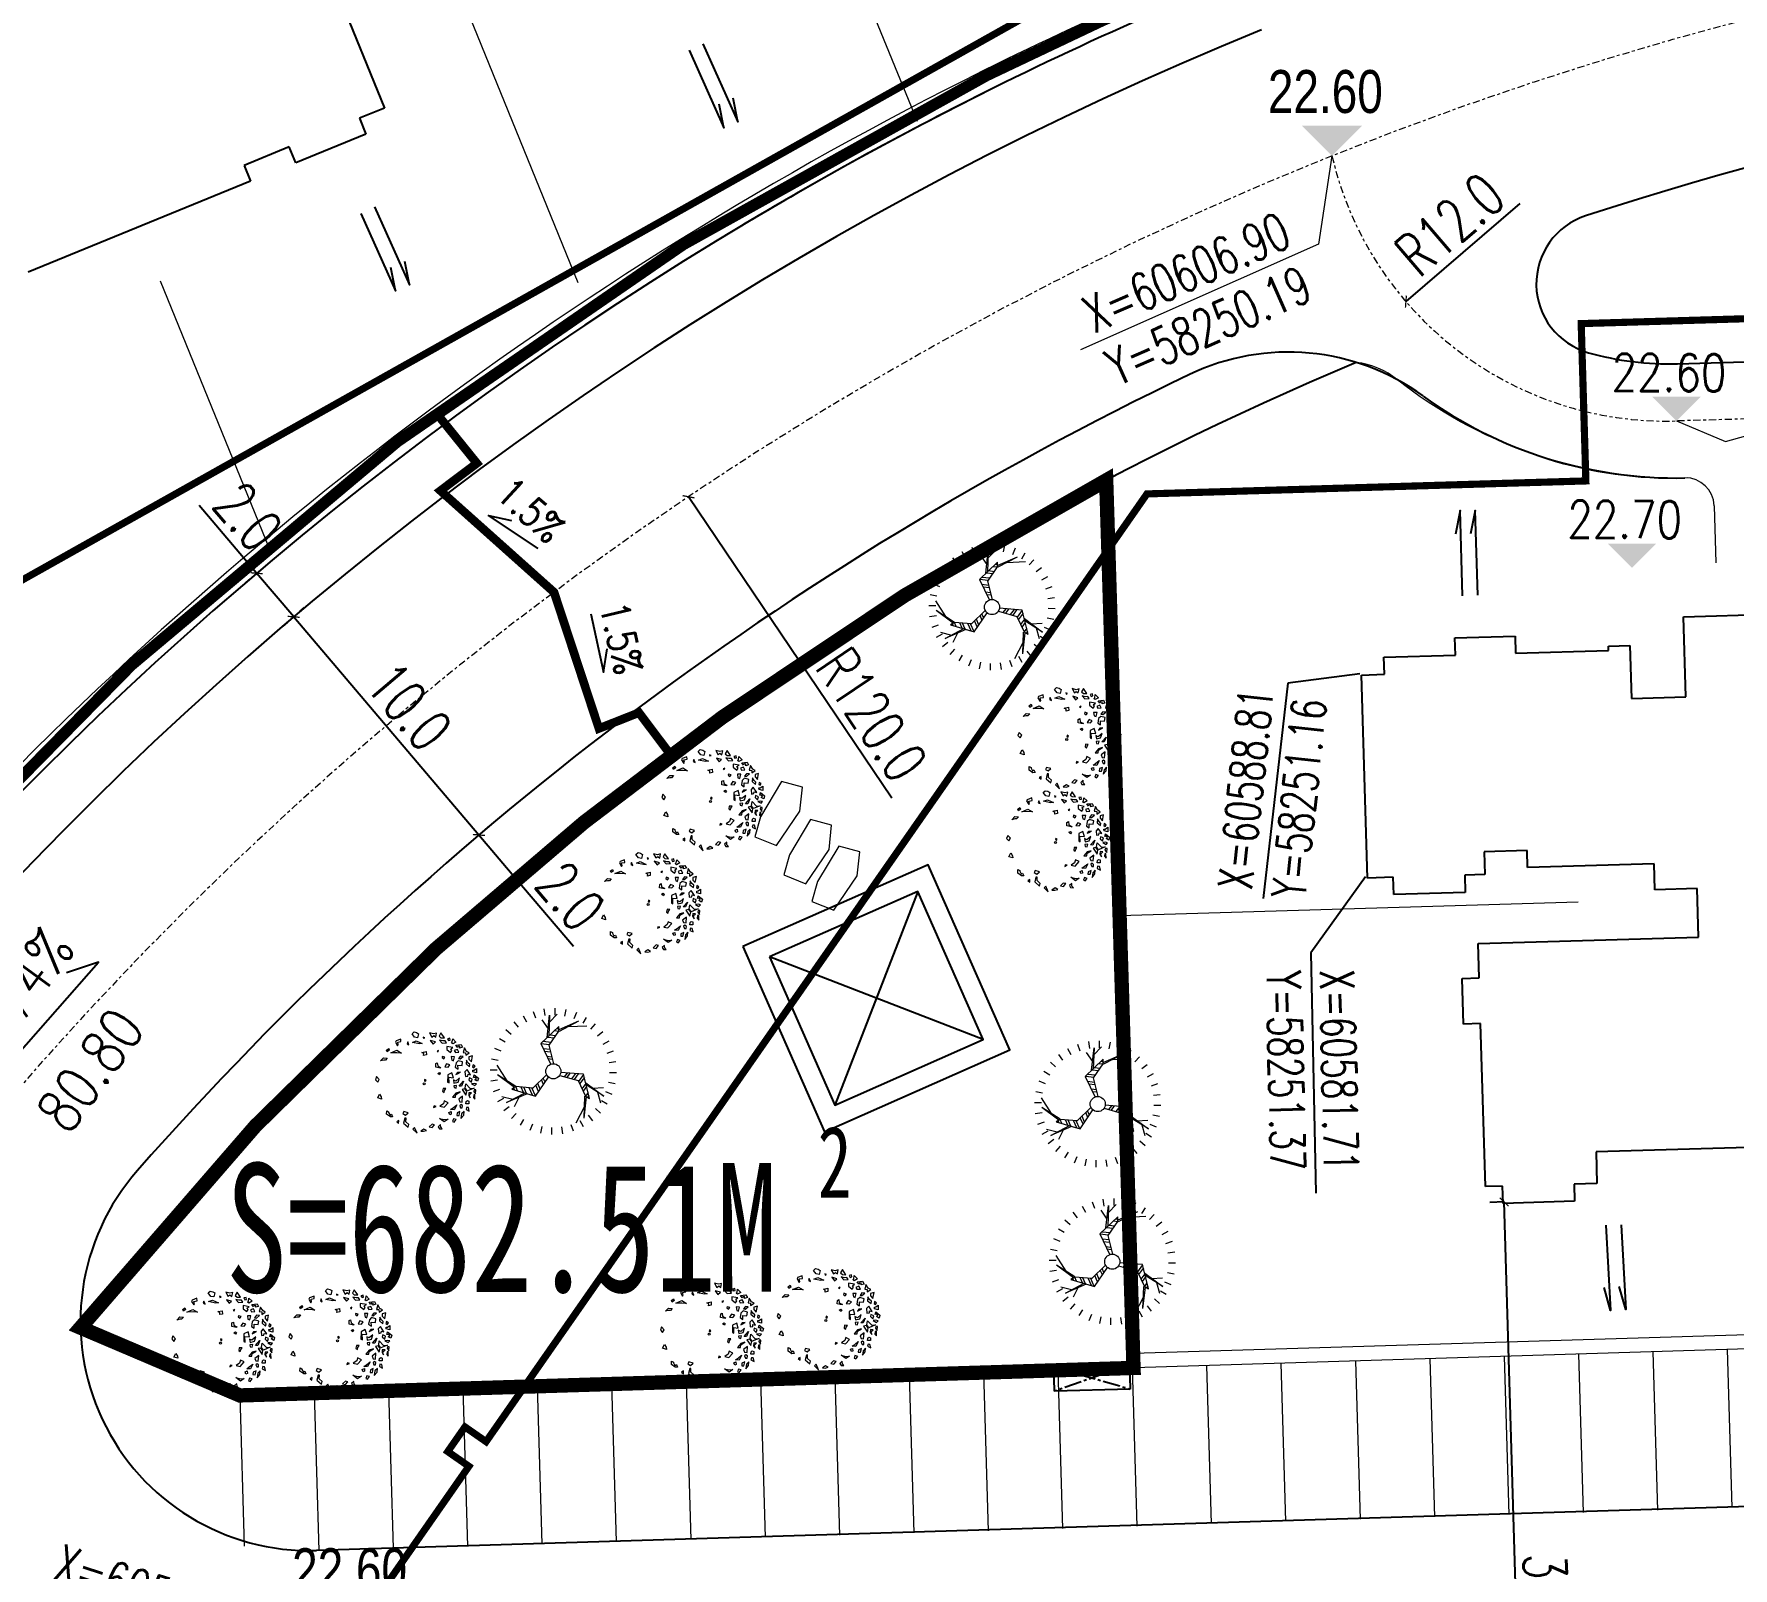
# Model space of a CAD drawing. Header units: inches. Extents: x 393 to 1582, y 246 to 1188.
# Drawn here: x 1168.9 to 1228.2, y 766.8 to 820.4 of the extents above; entities that cross this region are included whole.
import ezdxf

# ---------------------------------------------------------------- set-up
doc = ezdxf.new("R2010")
doc.units = ezdxf.units.IN
doc.header["$MEASUREMENT"] = 0
for name, pattern in [('ACAD_ISO10W100', [18.5, 12, -3, 0.5, -3]), ('CENTERX2', [4, 2.5, -0.5, 0.5, -0.5]), ('DASH', [0.35, 0.25, -0.1]), ('DASHED2', [0.375, 0.25, -0.125]), ('DOTE', [2.42, 2, -0.2, 0.02, -0.2])]:
    doc.linetypes.add(name, pattern=pattern)
for name, color, linetype in [('buildcoor', 7, 'Continuous'), ('DIM', 4, 'Continuous'), ('drain', 4, 'Continuous'), ('ELEV', 1, 'Continuous'), ('ROAD-TEXT', 4, 'Continuous'), ('roaddim', 2, 'Continuous'), ('roadradiu', 3, 'Continuous'), ('rod', 1, 'Continuous'), ('公共绿地', 3, 'Continuous'), ('参考标高', 7, 'Continuous'), ('外墙', 42, 'Continuous'), ('绿化', 3, 'Continuous'), ('车库边线', 4, 'DOTE')]:
    doc.layers.add(name, color=color, linetype=linetype)
for name, color, linetype, lineweight in [('FENCE', 100, 'Continuous', 18), ('parking', 30, 'Continuous', 18), ('ROAD', 1, 'Continuous', 25), ('ROAD-CENTER', 7, 'CENTERX2', 18), ('ROAD-ZB', 4, 'Continuous', 15), ('walk', 2, 'Continuous', 18), ('园路', 3, 'Continuous', 18), ('围墙', 75, 'FENCELINE1', 15), ('树', 84, 'Continuous', 15)]:
    doc.layers.add(name, color=color, linetype=linetype, lineweight=lineweight)
doc.styles.add('DIM_FONT', font='SIMPLEX.shx', dxfattribs={"width": 0.8})
doc.styles.add('FLS', font='', dxfattribs={"width": 0.8})
doc.styles.add('HZ', font='simplex.shx', dxfattribs={"width": 0.7, "bigfont": 'hztxt.shx'})
doc.styles.add('宋体', font='', dxfattribs={"width": 0.7, "height": 1000})
doc.styles.get('FLS').set_extended_font_data('创艺繁隶书')
doc.styles.get('宋体').set_extended_font_data('SimSun')
doc.linetypes.add('FENCELINE1', pattern='A,0.25,-0.1,[133,ltypeshp.shx,S=0.1,R=0,X=-0.1,Y=0],-0.1,1', length=1.45)
doc.dimstyles.new('NORMAL', dxfattribs={"dimtxt": 1.5, "dimasz": 0.3, "dimexe": 0.5, "dimexo": 0.3, "dimgap": 0.3, "dimtad": 1, "dimdec": 1, "dimzin": 1, "dimdsep": 46, "dimtxsty": 'HZ', "dimblk": 'ARCHTICK', "dimcen": 0, "dimclrt": 256, "dimadec": 0, "dimazin": 0, "dimtfac": 1, "dimtdec": 1, "dimtofl": 0, "dimtmove": 0, "dimatfit": 3, "dimldrblk": 'ARCHTICK', "dimfxl": 1, "dimtolj": 2, "dimtzin": 0, "dimarcsym": 0})

# ---------------------------------------------------------------- blocks, each defined once
blk = doc.blocks.new('_ARCHTICK')
at = {"color": 0, "linetype": 'ByBlock', "const_width": 0.15}
blk.add_lwpolyline([(-0.5, -0.5), (0.5, 0.5)], dxfattribs=at)
blk = doc.blocks.new('*D252')
at = {"layer": 'DEFPOINTS', "color": 0, "ltscale": 0.3, "transparency": 16777216}
for p in [(1176.638, 801.53), (1176.638, 801.53), (1177.933, 800.006)]:
    blk.add_point(p, dxfattribs=at)
at = {"layer": 'roaddim', "color": 0, "lineweight": -2, "ltscale": 0.3, "transparency": 16777216}
for p, q in [((1176.638, 801.53), (1174.632, 803.893)), ((1177.933, 800.006), (1176.638, 801.53)), ((1176.409, 801.336), (1176.257, 801.206)), ((1177.704, 799.811), (1177.551, 799.682))]:
    blk.add_line(p, q, dxfattribs=at)
at = {"layer": 'roaddim', "color": 0, "lineweight": -2, "ltscale": 0.3, "transparency": 16777216, "xscale": 0.3, "yscale": 0.3, "zscale": 0.3}
for p, rotation in [((1176.638, 801.53), 130.3350068085408), ((1177.933, 800.006), 310.3350068085408)]:
    blk.add_blockref('_ARCHTICK', p, dxfattribs=dict(at, rotation=rotation))
at = {"layer": 'roaddim', "ltscale": 0.3, "transparency": 16777216, "insert": (1176.338, 803.506), "char_height": 1.5, "attachment_point": 5, "rotation": 310.33501, "style": 'HZ'}
blk.add_mtext('\\A2;2.0', dxfattribs=at)
blk = doc.blocks.new('*D253')
at = {"layer": 'DEFPOINTS', "color": 0, "ltscale": 0.3, "transparency": 16777216}
for p in [(1177.933, 800.006), (1184.405, 792.383), (1184.405, 792.383)]:
    blk.add_point(p, dxfattribs=at)
at = {"layer": 'roaddim', "color": 0, "lineweight": -2, "ltscale": 0.3, "transparency": 16777216}
for p, q in [((1178.161, 800.2), (1178.314, 800.329)), ((1177.933, 800.006), (1184.405, 792.383)), ((1184.634, 792.577), (1184.786, 792.706))]:
    blk.add_line(p, q, dxfattribs=at)
at = {"layer": 'roaddim', "color": 0, "lineweight": -2, "ltscale": 0.3, "transparency": 16777216, "xscale": 0.3, "yscale": 0.3, "zscale": 0.3}
for p, rotation in [((1177.933, 800.006), 130.3350068084964), ((1184.405, 792.383), 310.3350068084965)]:
    blk.add_blockref('_ARCHTICK', p, dxfattribs=dict(at, rotation=rotation))
at = {"layer": 'roaddim', "ltscale": 0.3, "transparency": 16777216, "insert": (1181.969, 796.874), "char_height": 1.5, "attachment_point": 5, "rotation": 310.33501, "style": 'HZ'}
blk.add_mtext('\\A2;10.0', dxfattribs=at)
blk = doc.blocks.new('*D254')
at = {"layer": 'DEFPOINTS', "color": 0, "ltscale": 0.3, "transparency": 16777216}
for p in [(1184.405, 792.383), (1185.7, 790.858), (1185.7, 790.858)]:
    blk.add_point(p, dxfattribs=at)
at = {"layer": 'roaddim', "color": 0, "lineweight": -2, "ltscale": 0.3, "transparency": 16777216}
for p, q in [((1184.634, 792.577), (1184.786, 792.706)), ((1184.405, 792.383), (1185.7, 790.858)), ((1185.7, 790.858), (1187.706, 788.495)), ((1185.928, 791.052), (1186.081, 791.182))]:
    blk.add_line(p, q, dxfattribs=at)
at = {"layer": 'roaddim', "color": 0, "lineweight": -2, "ltscale": 0.3, "transparency": 16777216, "xscale": 0.3, "yscale": 0.3, "zscale": 0.3}
for p, rotation in [((1184.405, 792.383), 130.3350068084299), ((1185.7, 790.858), 310.3350068084299)]:
    blk.add_blockref('_ARCHTICK', p, dxfattribs=dict(at, rotation=rotation))
at = {"layer": 'roaddim', "ltscale": 0.3, "transparency": 16777216, "insert": (1187.6, 790.242), "char_height": 1.5, "attachment_point": 5, "rotation": 310.33501, "style": 'HZ'}
blk.add_mtext('\\A2;2.0', dxfattribs=at)
blk = doc.blocks.new('pm10')
at = {"layer": 'ROAD-TEXT', "const_width": 0.3}
blk.add_lwpolyline([(58362.619, 60514.036), (58364.86, 60513.62), (58364.515, 60512.064), (58369.839, 60511.948), (58374.126, 60509.35), (58374.829, 60510.68), (58376.813, 60510.239)], dxfattribs=at)
at = {"layer": 'ROAD-TEXT', "ltscale": 0.3}
for points in [[(58368.425, 60512.744), (58366.351, 60512.496), (58367.078, 60512.882)], [(58371.306, 60512.208), (58372.97, 60510.947), (58372.537, 60511.648)]]:
    blk.add_lwpolyline(points, dxfattribs=at)
at = {"layer": 'ROAD-TEXT', "ltscale": 0.3, "style": 'DIM_FONT', "width": 0.8}
for rotation, p in [(358.1475, (58366.075, 60513.139)), (323.45295, (58371.356, 60512.621))]:
    blk.add_text('1.5%', height=1, rotation=rotation, dxfattribs=at).set_placement(p)
blk = doc.blocks.new('GPPMTR01')
at = {"color": 0, "linetype": 'ByBlock'}
for points in [[(-0.173, 0.469), (-0.151, 0.518), (-0.12, 0.516), (-0.128, 0.487), (-0.144, 0.498), (-0.151, 0.48), (-0.145, 0.47)], [(-0.106, 0.53), (-0.073, 0.496), (-0.058, 0.515), (-0.035, 0.504), (-0.038, 0.545), (-0.064, 0.53)], [(0.005, 0.559), (-0.005, 0.523), (0.016, 0.511), (0.051, 0.519)], [(0.105, 0.53), (0.084, 0.519), (0.099, 0.504), (0.114, 0.511)], [(0.131, 0.488), (0.137, 0.5), (0.134, 0.53), (0.173, 0.507), (0.146, 0.481)], [(-0.412, 0.305), (-0.364, 0.304), (-0.367, 0.328), (-0.343, 0.337), (-0.374, 0.364), (-0.382, 0.335)], [(-0.354, 0.404), (-0.335, 0.371), (-0.312, 0.378), (-0.293, 0.408)], [(-0.298, 0.355), (-0.259, 0.362), (-0.24, 0.402), (-0.263, 0.4), (-0.275, 0.378)], [(-0.263, 0.454), (-0.27, 0.431), (-0.248, 0.431), (-0.243, 0.447)], [(-0.215, 0.443), (-0.218, 0.456), (-0.242, 0.475), (-0.199, 0.486), (-0.199, 0.449)], [(-0.166, 0.433), (-0.207, 0.386), (-0.18, 0.371), (-0.137, 0.387), (-0.147, 0.409), (-0.165, 0.407)], [(-0.127, 0.461), (-0.133, 0.429), (-0.111, 0.428), (-0.096, 0.459)], [(-0.079, 0.401), (-0.097, 0.371), (-0.064, 0.359), (-0.049, 0.371)], [(-0.038, 0.477), (-0.055, 0.454), (-0.043, 0.424), (-0.032, 0.439)], [(0.007, 0.443), (-0.026, 0.412), (-0.02, 0.382), (0.016, 0.352), (0.045, 0.367), (0.01, 0.386), (0.034, 0.42)], [(0.01, 0.485), (0.042, 0.462), (0.084, 0.477), (0.066, 0.492), (0.042, 0.485)], [(0.084, 0.371), (0.072, 0.344), (0.081, 0.321), (0.084, 0.344)], [(0.158, 0.447), (0.096, 0.443), (0.105, 0.412), (0.146, 0.393), (0.155, 0.416), (0.14, 0.428)], [(0.179, 0.477), (0.229, 0.496), (0.25, 0.473), (0.223, 0.458), (0.22, 0.477), (0.202, 0.469), (0.199, 0.458)], [(0.205, 0.439), (0.179, 0.42), (0.194, 0.405), (0.226, 0.416)], [(0.199, 0.291), (0.179, 0.352), (0.211, 0.31)], [(0.214, 0.359), (0.274, 0.374), (0.291, 0.409), (0.282, 0.336), (0.247, 0.333)], [(0.268, 0.45), (0.253, 0.435), (0.241, 0.409), (0.274, 0.428)], [(0.315, 0.416), (0.306, 0.401), (0.318, 0.39), (0.348, 0.393)], [(0.321, 0.363), (0.306, 0.34), (0.327, 0.325), (0.356, 0.325), (0.327, 0.336)], [(0.351, 0.382), (0.348, 0.371), (0.368, 0.355), (0.392, 0.359)], [(-0.482, 0.196), (-0.461, 0.207), (-0.432, 0.177), (-0.452, 0.154), (-0.494, 0.15), (-0.5, 0.177)], [(-0.417, 0.109), (-0.411, 0.15), (-0.357, 0.188), (-0.369, 0.162)], [(-0.393, 0.241), (-0.408, 0.23), (-0.396, 0.226)], [(-0.304, 0.31), (-0.343, 0.272), (-0.298, 0.279)], [(-0.283, 0.139), (-0.269, 0.181), (-0.239, 0.166), (-0.248, 0.139), (-0.263, 0.15)], [(-0.215, 0.295), (-0.215, 0.276), (-0.206, 0.283)], [(-0.123, 0.314), (-0.144, 0.295), (-0.135, 0.287), (-0.115, 0.295)], [(-0.064, 0.207), (-0.085, 0.184), (-0.115, 0.203), (-0.115, 0.219), (-0.085, 0.207), (-0.052, 0.226)], [(-0.032, 0.317), (-0.058, 0.295), (-0.043, 0.264), (-0.023, 0.291)], [(-0.02, 0.188), (-0.008, 0.192), (0.001, 0.177), (-0.02, 0.169)], [(0.045, 0.295), (0.042, 0.249), (0.105, 0.211), (0.119, 0.219), (0.069, 0.245), (0.096, 0.283)], [(0.128, 0.336), (0.137, 0.287), (0.114, 0.272), (0.146, 0.26), (0.158, 0.302)], [(0.179, 0.272), (0.167, 0.245), (0.185, 0.238), (0.199, 0.253)], [(0.25, 0.325), (0.241, 0.298), (0.312, 0.302), (0.282, 0.329)], [(0.253, 0.268), (0.241, 0.226), (0.259, 0.177), (0.274, 0.203), (0.253, 0.219)], [(0.303, 0.268), (0.309, 0.219), (0.336, 0.215), (0.351, 0.234)], [(0.348, 0.173), (0.377, 0.128), (0.356, 0.097), (0.354, 0.128)], [(0.386, 0.257), (0.368, 0.272), (0.365, 0.287), (0.377, 0.298), (0.401, 0.283)], [(0.401, 0.207), (0.383, 0.219), (0.365, 0.211), (0.368, 0.196), (0.392, 0.192)], [(0.431, 0.26), (0.419, 0.245), (0.436, 0.23), (0.466, 0.249)], [(0.442, 0.203), (0.451, 0.169), (0.487, 0.139), (0.472, 0.181)], [(-0.482, 0.014), (-0.506, 0.025), (-0.514, -0.024), (-0.506, -0.036), (-0.464, -0.036), (-0.47, -0.024), (-0.494, -0.017)], [(-0.446, 0.071), (-0.432, 0.055), (-0.414, 0.067)], [(-0.02, 0.033), (-0.035, 0.025), (-0.026, 0.017), (-0.014, 0.021)], [(0.152, 0.162), (0.137, 0.139), (0.158, 0.12), (0.176, 0.128), (0.161, 0.143)], [(0.25, 0.086), (0.271, 0.063), (0.274, 0.021), (0.303, 0.052), (0.285, 0.109)], [(0.401, 0.078), (0.398, 0.063), (0.374, 0.067), (0.377, 0.09)], [(0.428, 0.025), (0.431, -0.021), (0.377, -0.043), (0.41, -0.013)], [(0.422, 0.166), (0.419, 0.135), (0.439, 0.12), (0.451, 0.139)], [(0.451, 0.074), (0.469, 0.052), (0.484, 0.063), (0.472, 0.093)], [(-0.467, -0.131), (-0.464, -0.157), (-0.482, -0.154), (-0.485, -0.127)], [(-0.437, -0.131), (-0.429, -0.066), (-0.381, -0.04), (-0.408, -0.078)], [(0.256, -0.013), (0.241, -0.028), (0.253, -0.04)], [(0.407, -0.119), (0.389, -0.138), (0.398, -0.176), (0.419, -0.154)], [(0.436, -0.066), (0.442, -0.097), (0.466, -0.097), (0.481, -0.074), (0.46, -0.078)], [(-0.42, -0.26), (-0.432, -0.218), (-0.411, -0.188), (-0.402, -0.214), (-0.411, -0.229)], [(0.17, -0.286), (0.137, -0.317), (0.149, -0.336), (0.176, -0.321)], [(0.205, -0.332), (0.199, -0.343), (0.235, -0.378), (0.294, -0.359), (0.274, -0.34), (0.235, -0.351)], [(0.327, -0.305), (0.333, -0.328), (0.389, -0.313)], [(0.416, -0.218), (0.389, -0.233), (0.392, -0.271), (0.407, -0.248)], [(-0.266, -0.366), (-0.304, -0.374), (-0.283, -0.4), (-0.251, -0.393)], [(-0.115, -0.473), (-0.138, -0.438), (-0.106, -0.438), (-0.085, -0.446)], [(0.072, -0.48), (0.042, -0.461), (0.06, -0.45), (0.066, -0.454), (0.096, -0.454), (0.096, -0.438), (0.125, -0.442), (0.114, -0.461)], [(0.188, -0.431), (0.211, -0.423), (0.188, -0.408)]]:
    blk.add_lwpolyline(points, close=True, dxfattribs=at)
blk.add_circle((0, 0), 0.01, dxfattribs=at)
blk = doc.blocks.new('t2')
for p, q in [((-1.778, 2.79), (-1.586, 2.486)), ((-1.436, 2.005), (-0.893, 2.819)), ((-1.267, 3.056), (-1.13, 2.723)), ((-0.717, 3.229), (-0.64, 2.878)), ((-0.145, 3.305), (-0.13, 2.946)), ((0.431, 3.28), (0.383, 2.924)), ((0.994, 3.155), (0.885, 2.813)), ((1.527, 2.935), (1.36, 2.616)), ((-2.625, 2.013), (-2.34, 1.793)), ((-2.297, 1.922), (-2.202, 1.35)), ((-2.235, 2.438), (-1.993, 2.173)), ((-1.341, 2.608), (-1.585, 1.519)), ((-1.341, 2.608), (-1.511, 1.474)), ((2.013, 2.625), (1.793, 2.34)), ((2.438, 2.235), (2.173, 1.993)), ((-3.155, 0.994), (-2.813, 0.885)), ((-2.935, 1.527), (-2.616, 1.36)), ((-1.951, 1.096), (-2.528, 1.121)), ((-1.626, 0.774), (-2.499, 1.578)), ((-2.499, 1.578), (-1.631, 0.893)), ((-1.732, 1.609), (-1.56, 0.321)), ((-1.535, 1.473), (-1.732, 1.609)), ((-1.236, 0.622), (-1.535, 1.473)), ((1.058, 1.19), (0.278, 0.272)), ((2.259, 0.696), (1.058, 1.19)), ((1.483, 1.021), (2.616, 1.375)), ((2.616, 1.375), (1.589, 0.966)), ((1.925, 1.142), (2.235, 1.629)), ((2.813, 1.028), (2.27, 1.232)), ((2.79, 1.778), (2.486, 1.586)), ((3.056, 1.267), (2.723, 1.13)), ((-3.28, 0.431), (-2.924, 0.383)), ((-1.56, 0.321), (-0.375, 0.105)), ((-0.309, 0.252), (-1.236, 0.622)), ((0.372, 0.141), (1.156, 0.759)), ((1.156, 0.759), (2.043, 0.592)), ((2.929, -0.143), (2.032, 0.571)), ((2.043, 0.592), (2.259, 0.696)), ((2.929, -0.143), (2.108, 0.613)), ((2.454, 0.241), (2.888, -0.636)), ((3.229, 0.717), (2.878, 0.64)), ((3.305, 0.145), (2.946, 0.13)), ((-3.305, -0.145), (-2.946, -0.13)), ((-3.229, -0.717), (-2.878, -0.64)), ((-0.064, -0.393), (0.08, -1.381)), ((0.502, -1.511), (0.096, -0.377)), ((3.155, -0.994), (2.813, -0.885)), ((3.28, -0.431), (2.924, -0.383)), ((-3.056, -1.267), (-2.723, -1.13)), ((-2.79, -1.778), (-2.486, -1.586)), ((-0.527, -2.305), (0.502, -1.511)), ((0.08, -1.381), (-0.508, -2.066)), ((2.935, -1.527), (2.616, -1.36)), ((-2.438, -2.235), (-2.173, -1.993)), ((-2.013, -2.625), (-1.793, -2.34)), ((-1.018, -2.246), (-1.994, -2.183)), ((-1.588, -2.465), (-0.521, -2.045)), ((-1.588, -2.465), (-0.523, -2.132)), ((-1.527, -2.935), (-1.36, -2.616)), ((-0.508, -2.066), (-0.527, -2.305)), ((-0.516, -2.95), (-0.068, -2.582)), ((0.143, -1.795), (-0.117, -2.953)), ((-0.117, -2.953), (0.042, -1.859)), ((0.026, -2.238), (0.294, -2.75)), ((1.778, -2.79), (1.586, -2.486)), ((2.235, -2.438), (1.993, -2.173)), ((2.625, -2.013), (2.34, -1.793)), ((-0.994, -3.155), (-0.885, -2.813)), ((-0.431, -3.28), (-0.383, -2.924)), ((0.145, -3.305), (0.13, -2.946)), ((0.717, -3.229), (0.64, -2.878)), ((1.267, -3.056), (1.13, -2.723))]:
    blk.add_line(p, q)
at = {"color": 0}
for p, q in [((-1.712, 1.459), (-1.635, 1.542)), ((-1.691, 1.298), (-1.533, 1.469)), ((-1.648, 0.977), (-1.44, 1.203)), ((-1.626, 0.817), (-1.393, 1.07)), ((0.875, 0.976), (0.985, 0.624)), ((1.071, 1.185), (1.207, 0.75)), ((1.221, 1.123), (1.346, 0.724)), ((1.52, 1), (1.623, 0.672)), ((1.67, 0.938), (1.762, 0.645)), ((-1.583, 0.496), (-1.3, 0.803)), ((-1.562, 0.335), (-1.253, 0.67)), ((-1.283, 0.27), (-1.033, 0.541)), ((-1.138, 0.244), (-0.909, 0.491)), ((-0.847, 0.191), (-0.662, 0.393)), ((-0.702, 0.165), (-0.538, 0.343)), ((0.494, 0.526), (0.566, 0.294)), ((0.589, 0.638), (0.671, 0.377)), ((0.78, 0.863), (0.88, 0.542)), ((1.97, 0.815), (2.039, 0.593)), ((2.119, 0.753), (2.153, 0.645)), ((0.209, -0.691), (-0.028, -0.637)), ((0.258, -0.83), (-0.009, -0.769)), ((0.106, -1.817), (-0.23, -1.741)), ((0.362, -1.619), (-0.046, -1.527)), ((0.358, -1.107), (0.029, -1.033)), ((0.49, -1.52), (0.046, -1.42)), ((0.407, -1.246), (0.048, -1.165)), ((-0.407, -2.212), (-0.518, -2.187)), ((-0.279, -2.113), (-0.506, -2.062)), ((-0.023, -1.916), (-0.322, -1.848))]:
    blk.add_line(p, q, dxfattribs=at)
blk.add_circle((0, 0), 0.397)
at = {"style": 'DIM_FONT', "width": 0.8, "flags": 9}
for tag in ['XSIZE', 'YSIZE']:
    blk.add_attdef(tag, (0, 0), '', height=0.000997, rotation=122.33523, dxfattribs=at)
blk = doc.blocks.new('psss')
at = {"layer": 'drain', "ltscale": 3}
for points in [[(-2.979, 0.527), (0.007, 0.531), (-0.808, 0.714)], [(-2.967, -0.004), (0, 0), (-0.815, 0.183)]]:
    blk.add_lwpolyline(points, dxfattribs=at)
blk = doc.blocks.new('*D331')
at = {"layer": 'DEFPOINTS', "color": 0, "ltscale": 0.3, "transparency": 16777216}
for p in [(1225.898, 818.845), (1216.798, 811.023)]:
    blk.add_point(p, dxfattribs=at)
at = {"layer": 'roadradiu', "color": 0, "lineweight": -2, "ltscale": 0.3, "transparency": 16777216}
blk.add_line((1220.779, 814.445), (1216.798, 811.023), dxfattribs=at)
at = {"layer": 'roadradiu', "color": 0, "lineweight": -2, "ltscale": 0.3, "transparency": 16777216, "xscale": 0.3, "yscale": 0.3, "zscale": 0.3, "rotation": 220.6816180560419}
blk.add_blockref('_ARCHTICK', (1216.798, 811.023), dxfattribs=at)
at = {"layer": 'roadradiu', "ltscale": 0.3, "transparency": 16777216, "insert": (1218.332, 813.725), "char_height": 1.5, "attachment_point": 5, "rotation": 40.68162, "style": 'HZ'}
blk.add_mtext('\\A2;R12.0', dxfattribs=at)
blk = doc.blocks.new('*D140')
at = {"layer": 'DEFPOINTS', "color": 0, "ltscale": 0.3, "transparency": 16777216}
for p in [(1191.731, 804.202), (1258.84, 704.721)]:
    blk.add_point(p, dxfattribs=at)
at = {"layer": 'roadradiu', "color": 0, "lineweight": -2, "ltscale": 0.3, "transparency": 16777216}
blk.add_line((1198.838, 793.668), (1191.731, 804.202), dxfattribs=at)
at = {"layer": 'roadradiu', "color": 0, "lineweight": -2, "ltscale": 0.3, "transparency": 16777216, "xscale": 0.3, "yscale": 0.3, "zscale": 0.3, "rotation": 124.0031760969776}
blk.add_blockref('_ARCHTICK', (1191.731, 804.202), dxfattribs=at)
at = {"layer": 'roadradiu', "ltscale": 0.3, "transparency": 16777216, "insert": (1198.128, 796.597), "char_height": 1.5, "attachment_point": 5, "rotation": 304.00318, "style": 'HZ'}
blk.add_mtext('\\A2;R120.0', dxfattribs=at)
blk = doc.blocks.new('*D142')
at = {"layer": 'DEFPOINTS', "color": 0, "ltscale": 0.3, "transparency": 16777216}
for p in [(1204.505, 798.811), (1147.665, 714.116)]:
    blk.add_point(p, dxfattribs=at)
at = {"layer": 'roadradiu', "color": 0, "lineweight": -2, "ltscale": 0.3, "transparency": 16777216}
blk.add_line((1152.082, 720.698), (1147.665, 714.116), dxfattribs=at)
at = {"layer": 'roadradiu', "color": 0, "lineweight": -2, "ltscale": 0.3, "transparency": 16777216, "xscale": 0.3, "yscale": 0.3, "zscale": 0.3, "rotation": 236.1337340177624}
blk.add_blockref('_ARCHTICK', (1147.665, 714.116), dxfattribs=at)
at = {"layer": 'roadradiu', "ltscale": 0.3, "transparency": 16777216, "insert": (1149.636, 718.937), "char_height": 1.5, "attachment_point": 5, "rotation": 56.13373, "style": 'HZ'}
blk.add_mtext('\\A2;R102.0', dxfattribs=at)
blk = doc.blocks.new('*D332')
at = {"layer": 'DEFPOINTS', "color": 0, "ltscale": 0.3, "transparency": 16777216}
for p in [(1204.505, 798.811), (1181.232, 699.502)]:
    blk.add_point(p, dxfattribs=at)
at = {"layer": 'roadradiu', "color": 0, "lineweight": -2, "ltscale": 0.3, "transparency": 16777216}
blk.add_line((1182.867, 706.48), (1181.232, 699.502), dxfattribs=at)
at = {"layer": 'roadradiu', "color": 0, "lineweight": -2, "ltscale": 0.3, "transparency": 16777216, "xscale": 0.3, "yscale": 0.3, "zscale": 0.3, "rotation": 256.8107722403088}
blk.add_blockref('_ARCHTICK', (1181.232, 699.502), dxfattribs=at)
at = {"layer": 'roadradiu', "ltscale": 0.3, "transparency": 16777216, "insert": (1181.201, 703.969), "char_height": 1.5, "attachment_point": 5, "rotation": 76.81077, "style": 'HZ'}
blk.add_mtext('\\A2;R102.0', dxfattribs=at)
blk = doc.blocks.new('*D111')
at = {"layer": 'DEFPOINTS', "color": 0, "ltscale": 0.3, "transparency": 16777216}
for p in [(1220.23, 779.559), (1220.53, 779.568), (1221.71, 739.687)]:
    blk.add_point(p, dxfattribs=at)
at = {"layer": 'DIM', "color": 0, "lineweight": -2, "ltscale": 0.3, "transparency": 16777216}
for p, q in [((1220.23, 779.559), (1219.73, 779.544)), ((1221.41, 739.678), (1220.23, 779.559)), ((1221.41, 739.678), (1220.911, 739.663))]:
    blk.add_line(p, q, dxfattribs=at)
at = {"layer": 'DIM', "color": 0, "lineweight": -2, "ltscale": 0.3, "transparency": 16777216, "xscale": 0.3, "yscale": 0.3, "zscale": 0.3}
for p, rotation in [((1220.23, 779.559), 91.69523179876177), ((1221.41, 739.678), 271.6952317987618)]:
    blk.add_blockref('_ARCHTICK', p, dxfattribs=dict(at, rotation=rotation))
at = {"layer": 'DIM', "ltscale": 0.3, "transparency": 16777216, "insert": (1221.691, 765.697), "char_height": 1.5, "attachment_point": 5, "rotation": 271.69523, "style": 'HZ'}
blk.add_mtext('\\A2;39.9', dxfattribs=at)
blk = doc.blocks.new('*D108')
at = {"layer": 'DEFPOINTS', "color": 0, "ltscale": 0.3, "transparency": 16777216}
for p in [(1123.957, 1187.983), (1247.519, 525.406)]:
    blk.add_point(p, dxfattribs=at)
at = {"layer": 'roadradiu', "color": 0, "lineweight": -2, "ltscale": 0.3, "transparency": 16777216}
blk.add_line((1246.336, 531.746), (1247.519, 525.406), dxfattribs=at)
at = {"layer": 'roadradiu', "color": 0, "lineweight": -2, "ltscale": 0.3, "transparency": 16777216, "xscale": 0.3, "yscale": 0.3, "zscale": 0.3, "rotation": 280.5635434118076}
blk.add_blockref('_ARCHTICK', (1247.519, 525.406), dxfattribs=at)
at = {"layer": 'roadradiu', "ltscale": 0.3, "transparency": 16777216, "insert": (1247.905, 529.063), "char_height": 1.5, "attachment_point": 5, "rotation": 280.56354, "style": 'HZ'}
blk.add_mtext('\\A2;R674.0', dxfattribs=at)
blk = doc.blocks.new('*D188')
at = {"layer": 'DEFPOINTS', "color": 0, "ltscale": 0.3, "transparency": 16777216}
for p in [(1123.957, 1187.983), (1194.722, 517.708)]:
    blk.add_point(p, dxfattribs=at)
at = {"layer": 'roadradiu', "color": 0, "lineweight": -2, "ltscale": 0.3, "transparency": 16777216}
blk.add_line((1193.358, 530.623), (1194.722, 517.708), dxfattribs=at)
at = {"layer": 'roadradiu', "color": 0, "lineweight": -2, "ltscale": 0.3, "transparency": 16777216, "xscale": 0.3, "yscale": 0.3, "zscale": 0.3, "rotation": 276.0266870917976}
blk.add_blockref('_ARCHTICK', (1194.722, 517.708), dxfattribs=at)
at = {"layer": 'roadradiu', "ltscale": 0.3, "transparency": 16777216, "insert": (1194.709, 527.824), "char_height": 1.5, "attachment_point": 5, "rotation": 276.02669, "style": 'HZ'}
blk.add_mtext('\\A2;R674.0', dxfattribs=at)
blk = doc.blocks.new('*D280')
at = {"layer": 'DEFPOINTS', "color": 0, "ltscale": 0.3, "transparency": 16777216}
for p in [(1147.721, 838.587), (1210.974, 702.575)]:
    blk.add_point(p, dxfattribs=at)
at = {"layer": 'roadradiu', "color": 0, "lineweight": -2, "ltscale": 0.3, "transparency": 16777216}
blk.add_line((1150.357, 832.919), (1147.721, 838.587), dxfattribs=at)
at = {"layer": 'roadradiu', "color": 0, "lineweight": -2, "ltscale": 0.3, "transparency": 16777216, "xscale": 0.3, "yscale": 0.3, "zscale": 0.3, "rotation": 114.940995727346}
blk.add_blockref('_ARCHTICK', (1147.721, 838.587), dxfattribs=at)
at = {"layer": 'roadradiu', "ltscale": 0.3, "transparency": 16777216, "insert": (1150.118, 835.924), "char_height": 1.5, "attachment_point": 5, "rotation": 294.941, "style": 'HZ'}
blk.add_mtext('\\A2;R150.0', dxfattribs=at)
blk = doc.blocks.new('dfdfd')
at = {"layer": '园路', "color": 44, "flags": 128}
for points in [[(404351.668, 598606.791), (404350.826, 598605.855), (404350.656, 598605.136), (404351.264, 598604.884), (404352.04, 598605.86), (404352.29, 598606.44)], [(404352.408, 598605.88), (404351.566, 598604.944), (404351.396, 598604.226), (404352.004, 598603.974), (404352.78, 598604.95), (404353.03, 598605.53)], [(404353.131, 598604.617), (404352.29, 598603.681), (404352.119, 598602.962), (404352.727, 598602.71), (404353.503, 598603.686), (404353.754, 598604.266)]]:
    blk.add_lwpolyline(points, close=True, dxfattribs=at)
at = {"layer": '绿化', "color": 30}
for p, q in [((404349.072, 598606.559), (404352.415, 598612.654)), ((404347.696, 598611.278), (404353.791, 598607.936))]:
    blk.add_line(p, q, dxfattribs=at)
for points in [[(404354.553, 598607.518), (404352.833, 598613.416), (404346.934, 598611.696), (404348.654, 598605.798)], [(404353.791, 598607.936), (404352.415, 598612.654), (404347.696, 598611.278), (404349.072, 598606.559)]]:
    blk.add_lwpolyline(points, close=True, dxfattribs=at)
blk = doc.blocks.new('*D366')
at = {"layer": 'DEFPOINTS', "color": 0, "ltscale": 0.3, "transparency": 16777216}
for p in [(1186.267, 889.56), (1351.243, 417.562)]:
    blk.add_point(p, dxfattribs=at)
at = {"layer": 'roadradiu', "color": 0, "lineweight": -2, "ltscale": 0.3, "transparency": 16777216}
blk.add_line((1189.23, 881.081), (1186.267, 889.56), dxfattribs=at)
at = {"layer": 'roadradiu', "color": 0, "lineweight": -2, "ltscale": 0.3, "transparency": 16777216, "xscale": 0.5, "yscale": 0.5, "zscale": 0.5, "rotation": 109.2659378040136}
blk.add_blockref('_ARCHTICK', (1186.267, 889.56), dxfattribs=at)
at = {"layer": 'roadradiu', "ltscale": 0.3, "transparency": 16777216, "insert": (1189.256, 884.189), "char_height": 1.5, "attachment_point": 5, "rotation": 289.26594, "style": 'HZ'}
blk.add_mtext('\\A2;R500.0', dxfattribs=at)
blk = doc.blocks.new('*D367')
at = {"layer": 'DEFPOINTS', "color": 0, "ltscale": 0.3, "transparency": 16777216}
for p in [(1102.7, 855.811), (1268.804, 491.93)]:
    blk.add_point(p, dxfattribs=at)
at = {"layer": 'roadradiu', "color": 0, "lineweight": -2, "ltscale": 0.3, "transparency": 16777216}
blk.add_line((1105.544, 849.58), (1102.7, 855.811), dxfattribs=at)
at = {"layer": 'roadradiu', "color": 0, "lineweight": -2, "ltscale": 0.3, "transparency": 16777216, "xscale": 0.5, "yscale": 0.5, "zscale": 0.5, "rotation": 114.5356906864757}
blk.add_blockref('_ARCHTICK', (1102.7, 855.811), dxfattribs=at)
at = {"layer": 'roadradiu', "ltscale": 0.3, "transparency": 16777216, "insert": (1105.285, 852.676), "char_height": 1.5, "attachment_point": 5, "rotation": 294.53569, "style": 'HZ'}
blk.add_mtext('\\A2;R400.0', dxfattribs=at)
blk = doc.blocks.new('*D368')
at = {"layer": 'DEFPOINTS', "color": 0, "ltscale": 0.3, "transparency": 16777216}
for p in [(1082.317, 845.798), (1268.804, 491.93)]:
    blk.add_point(p, dxfattribs=at)
at = {"layer": 'roadradiu', "color": 0, "lineweight": -2, "ltscale": 0.3, "transparency": 16777216}
blk.add_line((1085.511, 839.738), (1082.317, 845.798), dxfattribs=at)
at = {"layer": 'roadradiu', "color": 0, "lineweight": -2, "ltscale": 0.3, "transparency": 16777216, "xscale": 0.5, "yscale": 0.5, "zscale": 0.5, "rotation": 117.7890269071793}
blk.add_blockref('_ARCHTICK', (1082.317, 845.798), dxfattribs=at)
at = {"layer": 'roadradiu', "ltscale": 0.3, "transparency": 16777216, "insert": (1085.076, 842.815), "char_height": 1.5, "attachment_point": 5, "rotation": 297.78903, "style": 'HZ'}
blk.add_mtext('\\A2;R400.0', dxfattribs=at)
blk = doc.blocks.new('*D434')
at = {"layer": 'DEFPOINTS', "color": 0, "ltscale": 0.3, "transparency": 16777216}
for p in [(1221.874, 867.512), (1243.672, 769.917)]:
    blk.add_point(p, dxfattribs=at)
at = {"layer": 'roadradiu', "color": 0, "lineweight": -2, "ltscale": 0.3, "transparency": 16777216}
blk.add_line((1223.323, 861.022), (1221.874, 867.512), dxfattribs=at)
at = {"layer": 'roadradiu', "color": 0, "lineweight": -2, "ltscale": 0.3, "transparency": 16777216, "xscale": 0.3, "yscale": 0.3, "zscale": 0.3, "rotation": 102.5908077543204}
blk.add_blockref('_ARCHTICK', (1221.874, 867.512), dxfattribs=at)
at = {"layer": 'roadradiu', "ltscale": 0.3, "transparency": 16777216, "insert": (1223.732, 864.008), "char_height": 1.5, "attachment_point": 5, "rotation": 282.59081, "style": 'HZ'}
blk.add_mtext('\\A2;R100.0', dxfattribs=at)

msp = doc.modelspace()

# ---------------------------------------------------------------- linework, layer by layer
at = {"layer": 'buildcoor', "color": 0, "ltscale": 0.3}
for points in [[(1215.182, 798.019), (1212.677, 797.688)], [(1212.677, 797.688), (1211.808, 790.159)], [(1215.391, 790.922), (1213.476, 788.263)], [(1213.476, 788.263), (1213.655, 779.865)]]:
    msp.add_lwpolyline(points, dxfattribs=at)
at = {"layer": 'ELEV', "color": 0}
for points in [[(1225.404, 807.699), (1227.101, 807.699), (1226.253, 806.85)], [(1223.854, 802.567), (1225.551, 802.567), (1224.702, 801.718)]]:
    msp.add_solid(points, dxfattribs=at)
at = {"layer": 'FENCE', "color": 0, "linetype": 'DASH', "ltscale": 0.3, "const_width": 0.4}
msp.add_lwpolyline([(1299.672, 825.506, 0.171917), (1214.52, 824.271, 0.026437), (1202.152, 818.926, 0.095515), (1163.758, 789.667, 0.095515)], format="xyb", dxfattribs=at)
at = {"layer": 'parking', "color": 0}
for p, q in [((1303.39, 776.718), (1176.05, 772.797)), ((1222.828, 774.237), (1222.992, 768.708)), ((1225.427, 774.317), (1225.591, 768.785)), ((1228.026, 774.397), (1228.189, 768.884)), ((1202.038, 773.597), (1202.201, 768.071)), ((1204.637, 773.677), (1204.8, 768.148)), ((1207.236, 773.757), (1207.399, 768.225)), ((1209.834, 773.837), (1209.997, 768.324)), ((1212.433, 773.917), (1212.596, 768.401)), ((1215.032, 773.997), (1215.195, 768.478)), ((1217.631, 774.077), (1217.794, 768.554)), ((1220.229, 774.157), (1220.393, 768.631)), ((1183.847, 773.037), (1184.009, 767.533)), ((1186.445, 773.117), (1186.608, 767.61)), ((1189.044, 773.197), (1189.207, 767.687)), ((1191.643, 773.277), (1191.806, 767.764)), ((1194.242, 773.357), (1194.405, 767.84)), ((1196.84, 773.437), (1197.004, 767.917)), ((1199.439, 773.517), (1199.603, 767.994)), ((1176.05, 772.8), (1176.206, 767.529)), ((1178.649, 772.877), (1178.812, 767.379)), ((1181.248, 772.957), (1181.411, 767.456))]:
    msp.add_line(p, q, dxfattribs=at)
at = {"layer": 'ROAD', "color": 0}
msp.add_lwpolyline([(1285.176, 810.762, 0.803436), (1285.334, 816.619, 0.006181), (1283.866, 816.965, 0.13471), (1223.076, 814.019, 0.740683), (1223.174, 809.237, 0.076372), (1226.291, 808.852), (1283.199, 810.536)], format="xyb", dxfattribs=at)
for centre, radius, start, end in [((1258.84, 704.721), 127, 110.34078, 116.39825), ((1258.84, 704.721), 125, 112.1285, 155.92837), ((1258.84, 704.721), 127, 116.39825, 155.92837), ((1258.84, 704.721), 127, 116.39825, 120.86374), ((1258.84, 704.721), 113, 112.79341, 141.43533), ((1258.84, 704.721), 115, 115.5509, 138.67785), ((1178.482, 775.373), 8, 138.67785, 271.76385)]:
    msp.add_arc(centre, radius, start, end, dxfattribs=at)
at = {"layer": 'ROAD', "color": 0, "ltscale": 0.3}
msp.add_arc((1212.689, 801.257), 8, 53.9285, 115.5509, dxfattribs=at)
at = {"layer": 'ROAD-CENTER', "color": 5, "ltscale": 0.1}
msp.add_line((1283.163, 808.534), (1226.253, 806.85), dxfattribs=at)
for centre, radius, start, end in [((1258.84, 704.721), 120, 77.43041, 155.92837), ((1225.898, 818.845), 12, 193.15075, 271.69492)]:
    msp.add_arc(centre, radius, start, end, dxfattribs=at)
at = {"layer": 'ROAD-TEXT', "color": 0}
msp.add_lwpolyline([(1166.804, 783.049), (1166.804, 783.049), (1171.117, 787.939), (1169.995, 787.571)], dxfattribs=at)
at = {"layer": 'ROAD-ZB', "color": 0, "ltscale": 0.3}
for points in [[(1214.213, 816.115), (1213.748, 813.025)], [(1213.748, 813.025), (1205.43, 809.333)], [(1227.965, 806.133), (1236.731, 808.575)], [(1226.253, 806.85), (1227.965, 806.133)]]:
    msp.add_lwpolyline(points, dxfattribs=at)
at = {"layer": 'rod', "color": 0, "ltscale": 0.3}
msp.add_line((1318.935, 771.694), (1178.728, 767.376), dxfattribs=at)
msp.add_arc((1226.201, 819.806), 14.949, 233.9285, 271.33046, dxfattribs=at)
at = {"layer": 'walk', "color": 0}
msp.add_line((1227.571, 803.89), (1227.628, 801.888), dxfattribs=at)
at = {"layer": 'walk', "color": 0, "ltscale": 0.3}
msp.add_arc((1226.571, 803.862), 1, 1.6232, 91.33046, dxfattribs=at)
at = {"layer": '公共绿地', "color": 0, "linetype": 'FENCELINE1', "ltscale": 0.1, "const_width": 0.5}
msp.add_lwpolyline([(1207.28, 773.758), (1206.325, 804.777), (1199.297, 800.761), (1192.912, 796.496), (1188.085, 792.828), (1182.908, 788.408), (1176.593, 782.21), (1170.484, 775.165), (1176.05, 772.797)], close=True, dxfattribs=at)
at = {"layer": '参考标高', "color": 0}
msp.add_solid([(1213.152, 817.175), (1215.273, 817.175), (1214.213, 816.115)], dxfattribs=at)
at = {"layer": '围墙', "color": 0, "ltscale": 0.2}
for p, q in [((1179.809, 831.444), (1187.868, 811.693)), ((1197.934, 821.699), (1199.719, 817.324)), ((1173.267, 811.744), (1177.089, 802.374)), ((1226.627, 804.86), (1226.312, 804.851)), ((1206.793, 789.567), (1222.821, 790.041)), ((1304.663, 777.257), (1207.265, 774.258))]:
    msp.add_line(p, q, dxfattribs=at)
for points in [[(1299.739, 825.663, 0.172251), (1214.451, 824.458, 0.026437), (1202.063, 819.106, 0.095342), (1163.667, 789.866, 0.095342)], [(1226.312, 804.851, -0.16827), (1216.499, 808.292, 0.136778), (1215.062, 808.897, 0.021382), (1206.325, 804.777, 4.057056)]]:
    msp.add_lwpolyline(points, format="xyb", dxfattribs=at)
msp.add_lwpolyline([(1206.325, 804.777), (1207.265, 774.258)], dxfattribs=at)
at = {"layer": '外墙', "color": 2, "ltscale": 0.1}
for p, q in [((1178.843, 823.342), (1181.11, 817.786)), ((1181.11, 817.786), (1180.23, 817.428)), ((1180.23, 817.428), (1180.457, 816.872)), ((1177.776, 816.426), (1176.202, 815.784)), ((1178.003, 815.871), (1177.776, 816.426)), ((1180.457, 816.872), (1178.003, 815.871)), ((1176.202, 815.784), (1176.429, 815.229)), ((1176.429, 815.229), (1168.651, 812.056)), ((1226.494, 800.005), (1231.491, 800.152)), ((1226.576, 797.206), (1226.494, 800.005)), ((1218.512, 799.27), (1220.611, 799.331)), ((1218.529, 798.67), (1218.512, 799.27)), ((1220.611, 799.331), (1220.628, 798.732)), ((1216.03, 798.596), (1218.529, 798.67)), ((1216.048, 797.997), (1216.03, 798.596)), ((1220.628, 798.732), (1223.877, 798.827)), ((1223.873, 798.977), (1224.622, 798.999)), ((1223.877, 798.827), (1223.873, 798.977)), ((1224.622, 798.999), (1224.677, 797.15)), ((1215.248, 797.973), (1216.048, 797.997)), ((1215.457, 790.876), (1215.248, 797.973)), ((1224.677, 797.15), (1226.576, 797.206)), ((1221.031, 791.84), (1219.532, 791.796)), ((1219.532, 791.796), (1219.555, 790.997)), ((1221.049, 791.241), (1221.031, 791.84)), ((1216.357, 790.903), (1215.457, 790.876)), ((1216.374, 790.303), (1216.357, 790.903)), ((1219.555, 790.997), (1218.856, 790.976)), ((1218.856, 790.976), (1218.873, 790.376)), ((1225.467, 791.371), (1221.049, 791.241)), ((1225.493, 790.471), (1225.467, 791.371)), ((1218.873, 790.376), (1216.374, 790.303)), ((1226.973, 790.515), (1225.493, 790.471)), ((1227.023, 788.815), (1226.973, 790.515)), ((1219.326, 788.589), (1227.023, 788.815)), ((1219.361, 787.389), (1219.326, 788.589)), ((1218.762, 787.372), (1219.361, 787.389)), ((1218.809, 785.772), (1218.762, 787.372)), ((1219.409, 785.79), (1218.809, 785.772)), ((1219.576, 780.093), (1219.409, 785.79)), ((1235.637, 781.666), (1223.442, 781.307)), ((1223.442, 781.307), (1223.474, 780.207)), ((1223.474, 780.207), (1222.675, 780.184)), ((1222.675, 780.184), (1222.692, 779.584)), ((1220.176, 780.11), (1219.576, 780.093)), ((1220.194, 779.51), (1220.176, 780.11)), ((1222.692, 779.584), (1220.194, 779.51))]:
    msp.add_line(p, q, dxfattribs=at)
at = {"layer": '车库边线', "color": 0, "linetype": 'DASHED2', "const_width": 0.25}
for points in [[(1071.366, 884.941), (1176.814, 927.962), (1299.043, 960.862), (1330.203, 965.934), (1337.126, 938.302), (1337.126, 938.302), (1337.126, 938.302), (1337.126, 938.302), (1333.68, 923.68), (1326.278, 923.401), (1328.57, 862.578), (1328.57, 862.578), (1329.545, 836.684), (1319.587, 836.309), (1224.423, 832.725), (1164.639, 799.154), (1164.639, 799.154), (1164.639, 799.154), (1164.639, 799.154), (1164.639, 799.154), (1115.13, 723.925)], [(1259.924, 815.85), (1260.057, 811.352), (1232.469, 810.536), (1232.443, 811.435), (1230.893, 811.389), (1230.92, 810.49), (1222.923, 810.253), (1223.086, 804.755), (1207.749, 804.302), (1184.656, 771.182), (1183.918, 771.696), (1183.318, 770.835), (1184.055, 770.32), (1173.988, 755.882)]]:
    msp.add_lwpolyline(points, dxfattribs=at)
at = {"layer": '车库边线', "color": 0, "ltscale": 100}
msp.add_lwpolyline([(1204.494, 773.792), (1207.142, 773.871), (1207.168, 773.021), (1204.519, 772.943)], close=True, dxfattribs=at)
at = {"layer": '车库边线', "color": 0, "ltscale": 0.3}
for points in [[(1204.494, 773.792), (1207.168, 773.021)], [(1207.142, 773.871), (1204.519, 772.943)]]:
    msp.add_lwpolyline(points, dxfattribs=at)

# ---------------------------------------------------------------- block references
at = {"layer": 'buildcoor', "color": 0, "rotation": 319.4531525933089}
msp.add_blockref('pm10', (-82503.709, -7236.177), dxfattribs=at)
at = {"layer": 'ROAD', "color": 0}
for p, rotation in [((1192.967, 817.099), 294.0718027797631), ((1181.493, 811.396), 294.0718027797631), ((1219.22, 803.727), 91.62464345549249)]:
    msp.add_blockref('psss', p, dxfattribs=dict(at, rotation=rotation))
at = {"layer": 'ROAD', "color": 0, "xscale": -1, "rotation": 93.3095437502972}
msp.add_blockref('psss', (1224.482, 775.802), dxfattribs=at)
at = {"layer": '树'}
for name, p, xscale, yscale, zscale, rotation in [('t2', (1202.335, 800.347), 0.6671807999634088, 0.6671807998791337, 0.6671808000000001, 66.027374180966), ('GPPMTR01', (1204.945, 795.719), 3.485684247348809, 3.485684247345489, 3.485684247348809, 300.5404110417522), ('GPPMTR01', (1192.494, 793.555), 3.485684247348809, 3.485684247345489, 3.485684247348809, 300.5404110417522), ('GPPMTR01', (1204.549, 792.116), 3.485684247348809, 3.485684247345489, 3.485684247348809, 300.5404110417522), ('GPPMTR01', (1190.319, 789.951), 3.485684247348809, 3.485684247345489, 3.485684247348809, 300.5404110417522), ('t2', (1187.006, 784.124), 0.6671807999634088, 0.6671807998791337, 0.6671808000000001, 66.027374180966), ('GPPMTR01', (1182.494, 783.688), 3.485684247348809, 3.485684247345489, 3.485684247348809, 300.5404110417522), ('t2', (1206.029, 782.98), 0.6671807999634088, 0.6671807998791337, 0.6671808000000001, 66.027374180966), ('t2', (1206.538, 777.471), 0.6671807999634088, 0.6671807998791337, 0.6671808000000001, 66.027374180966), ('GPPMTR01', (1196.526, 775.415), 3.485684247348809, 3.485684247345489, 3.485684247348809, 300.5404110417522), ('GPPMTR01', (1175.372, 774.629), 3.485684247348809, 3.485684247345489, 3.485684247348809, 300.5404110417522), ('GPPMTR01', (1179.466, 774.708), 3.485684247348809, 3.485684247345489, 3.485684247348809, 300.5404110417522), ('GPPMTR01', (1192.45, 774.94), 3.485684247348809, 3.485684247345489, 3.485684247348809, 300.5404110417522)]:
    msp.add_blockref(name, p, dxfattribs=dict(at, xscale=xscale, yscale=yscale, zscale=zscale, rotation=rotation))
at = {"layer": '绿化', "color": 0, "xscale": 1.152000000062524, "yscale": 1.152000000067346, "zscale": 1.152, "rotation": 187.5849490954564}
msp.add_blockref('dfdfd', (371910.392, 745836.462), dxfattribs=at)

# ---------------------------------------------------------------- texts
at = {"layer": 'buildcoor', "color": 0, "ltscale": 0.3, "style": 'HZ', "width": 0.7}
for s, rotation, p in [('X=60588.81', 83.83, (1211.413, 790.427)), ('Y=58251.16', 83.83, (1213.283, 790.127)), ('Y=58251.37', 271.22, (1211.929, 787.63)), ('X=60581.71', 271.22, (1213.789, 787.67))]:
    msp.add_text(s, height=1.2, rotation=rotation, dxfattribs=at).set_placement(p)
at = {"layer": 'ELEV', "color": 0, "style": 'FLS', "width": 0.8}
for p in [(1211.975, 817.614), (1211.975, 817.614), (1177.879, 765.956)]:
    msp.add_text('22.60', height=1.5, dxfattribs=at).set_placement(p)
at = {"layer": 'ELEV', "color": 0, "style": 'DIM_FONT', "width": 0.8}
for s, p in [('22.60', (1223.983, 807.901)), ('22.70', (1222.433, 802.769))]:
    msp.add_text(s, height=1.3, rotation=359.67116, dxfattribs=at).set_placement(p)
at = {"layer": 'ROAD-TEXT', "color": 0, "style": 'DIM_FONT', "width": 0.8}
for s, p in [('0.74%', (1167.502, 784.491)), ('80.80', (1170.07, 781.859))]:
    msp.add_text(s, height=1.5, rotation=53.9603, dxfattribs=at).set_placement(p)
at = {"layer": 'ROAD-ZB', "color": 0, "ltscale": 0.3, "style": 'HZ', "width": 0.7}
for s, rotation, p in [('X=60606.90', 23.92868, (1205.892, 809.894)), ('Y=58250.19', 23.92868, (1206.71, 808.052)), ('X=60555.20', 341.71095, (1169.46, 766.388))]:
    msp.add_text(s, height=1.3, rotation=rotation, dxfattribs=at).set_placement(p)
at = {"layer": '公共绿地', "color": 0, "linetype": 'ACAD_ISO10W100', "ltscale": 0.02, "style": '宋体', "width": 0.7}
for s, height, p in [('2', 2.5, (1196.243, 779.705)), ('S=682.51M', 4.5, (1175.56, 776.406))]:
    msp.add_text(s, height=height, rotation=0.05345, dxfattribs=at).set_placement(p)

# ---------------------------------------------------------------- dimensions: what is measured, and where the dimension line sits
at = {"layer": 'DIM', "color": 0, "ltscale": 0.3}
dim = msp.add_linear_dim(base=(1220.23, 779.559), p1=(1221.71, 739.687), p2=(1220.53, 779.568), angle=91.69523, dimstyle='NORMAL', override={"dimzin": 0}, dxfattribs=at)
dim.commit()
dim.dimension.update_dxf_attribs({"geometry": '*D111', "text_midpoint": (1220.641, 765.666), "dimtype": 161})
at = {"layer": 'roaddim', "color": 0, "ltscale": 0.3}
for p1, p2, picture, middle in [((1177.933, 800.006), (1176.638, 801.53), '*D252', (1176.338, 803.506)), ((1177.933, 800.006), (1184.405, 792.383), '*D253', (1181.969, 796.874)), ((1184.405, 792.383), (1185.7, 790.858), '*D254', (1187.6, 790.242))]:
    dim = msp.add_aligned_dim(p1=p1, p2=p2, distance=0, dimstyle='NORMAL', override={"dimzin": 0}, dxfattribs=at)
    dim.commit()
    dim.dimension.update_dxf_attribs({"geometry": picture, "text_midpoint": middle})
at = {"layer": 'roadradiu', "color": 0, "ltscale": 0.3}
for center, mpoint, override, picture, middle in [((1123.957, 1187.983), (1247.519, 525.406), {"dimzin": 0}, '*D108', (1246.873, 528.871)), ((1123.957, 1187.983), (1194.722, 517.708), {"dimzin": 0}, '*D188', (1193.665, 527.714)), ((1351.243, 417.562), (1186.267, 889.56), {"dimasz": 0.5, "dimzin": 0}, '*D366', (1188.265, 883.843)), ((1243.672, 769.917), (1221.874, 867.512), {"dimzin": 0}, '*D434', (1222.707, 863.779)), ((1268.804, 491.93), (1102.7, 855.811), {"dimasz": 0.5, "dimzin": 0}, '*D367', (1104.33, 852.24)), ((1268.804, 491.93), (1082.317, 845.798), {"dimasz": 0.5, "dimzin": 0}, '*D368', (1084.147, 842.326)), ((1210.974, 702.575), (1147.721, 838.587), {"dimzin": 0}, '*D280', (1149.166, 835.481)), ((1225.898, 818.845), (1216.798, 811.023), {"dimzin": 0}, '*D331', (1219.016, 812.929)), ((1258.84, 704.721), (1191.731, 804.202), {"dimzin": 0}, '*D140', (1197.258, 796.009)), ((1204.505, 798.811), (1147.665, 714.116), {"dimzin": 0}, '*D142', (1150.508, 718.352)), ((1204.505, 798.811), (1181.232, 699.502), {"dimzin": 0}, '*D332', (1182.223, 703.729))]:
    dim = msp.add_radius_dim(center=center, mpoint=mpoint, dimstyle='NORMAL', override=override, dxfattribs=at)
    dim.commit()
    dim.dimension.update_dxf_attribs({"geometry": picture, "text_midpoint": middle, "dimtype": 164})

doc.saveas('drawing.dxf')
